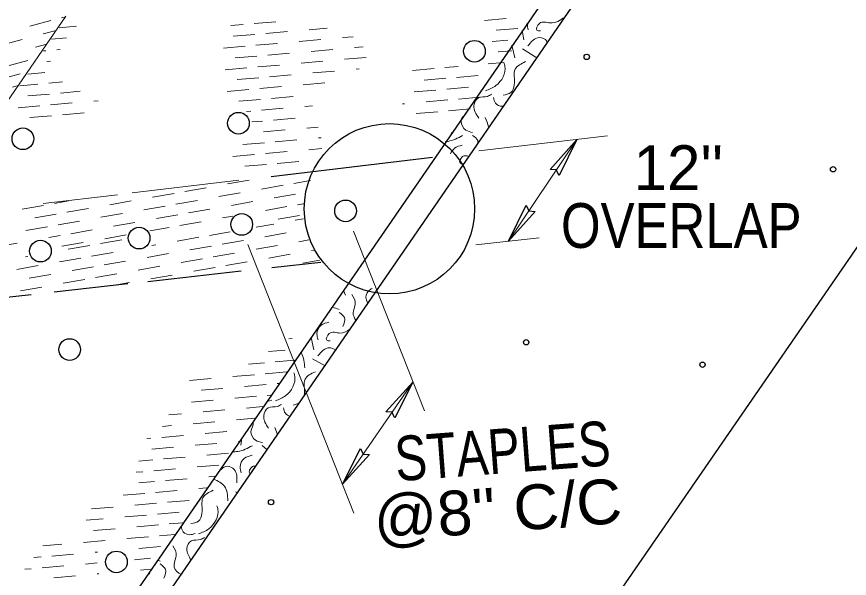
# Model space of a CAD drawing. Extents: x -393 to -23, y 148 to 422.
# Drawn here: x -275.87 to -249.07, y 324.16 to 342.25 of the extents above; entities that cross this region are included whole.
import ezdxf

# ---------------------------------------------------------------- set-up
doc = ezdxf.new("R2010")
doc.units = 0
doc.header["$LTSCALE"] = 0.56
doc.linetypes.add('LONG_DASHED', pattern=[7.5, 6, -1.5])
doc.layers.add('1', color=7, linetype='Continuous', lineweight=13)

msp = doc.modelspace()

# ---------------------------------------------------------------- linework, layer by layer
at = {"layer": '1', "linetype": 'LONG_DASHED'}
msp.add_line((-300.0049, 304.9004), (-262.9532, 358.7159), dxfattribs=at)
at = {"layer": '1', "lineweight": 25}
for p, q in [((-283.8547, 306.5439), (-250.1748, 355.462)), ((-283.2154, 305.9324), (-249.5397, 354.8443)), ((-267.2608, 308.0464), (-235.1029, 354.7539)), ((-257.8473, 338.292), (-258.7045, 337.3289)), ((-257.8473, 338.292), (-258.413, 337.1334)), ((-267.6841, 337.1061), (-262.4828, 337.7288)), ((-260.043, 335.0157), (-259.4773, 336.1743)), ((-260.043, 335.0157), (-259.1858, 335.9788)), ((-267.6538, 334.1703), (-266.0781, 334.3467)), ((-271.6495, 333.7232), (-268.6429, 334.0597)), ((-274.6642, 333.3857), (-272.2915, 333.6513)), ((-277.6921, 333.0469), (-275.4034, 333.3031)), ((-263.1223, 330.4806), (-263.9906, 329.5277)), ((-263.1223, 330.4806), (-263.7014, 329.3288)), ((-265.3824, 327.1932), (-264.8032, 328.345)), ((-265.3824, 327.1932), (-264.5141, 328.1461))]:
    msp.add_line(p, q, dxfattribs=at)
at = {"layer": '1'}
for p, q in [((-274.427, 342.2115), (-274.2913, 342.2478)), ((-275.4412, 341.9398), (-274.7651, 342.1209)), ((-274.4986, 341.8923), (-273.9451, 341.9407)), ((-268.9808, 341.9595), (-268.5795, 341.9946)), ((-268.2308, 342.0251), (-267.5335, 342.0861)), ((-260.8169, 342.1277), (-260.1196, 342.1887)), ((-275.0126, 341.6923), (-274.5972, 341.8035)), ((-268.8977, 341.6154), (-268.2003, 341.6764)), ((-267.8517, 341.7069), (-267.1543, 341.7679)), ((-266.457, 341.8289), (-265.874, 341.88)), ((-260.4377, 341.8095), (-259.7404, 341.8705)), ((-259.5464, 341.502), (-259.6058, 341.8022)), ((-258.5204, 341.8126), (-258.6193, 341.6692)), ((-276.3649, 341.3299), (-275.6887, 341.5111)), ((-274.7515, 341.5189), (-274.2632, 341.5616)), ((-268.1698, 341.3277), (-267.4725, 341.3888)), ((-266.7752, 341.4497), (-266.0778, 341.5107)), ((-265.3805, 341.5718), (-265.0352, 341.6021)), ((-260.5652, 341.447), (-260.0585, 341.4913)), ((-275.2601, 341.2636), (-274.9032, 341.3592)), ((-275.0043, 341.1454), (-274.9301, 341.1519)), ((-274.5814, 341.1824), (-274.4706, 341.1921)), ((-269.2158, 341.2362), (-268.5185, 341.2972)), ((-266.396, 341.1316), (-265.6987, 341.1926)), ((-265.0013, 341.2537), (-264.7233, 341.278)), ((-260.3767, 341.1122), (-259.9382, 341.1505)), ((-259.8326, 340.9232), (-259.9295, 341.3334)), ((-259.1312, 340.9262), (-259.5892, 341.2147)), ((-268.8367, 340.9181), (-268.1393, 340.9791)), ((-267.7907, 341.0096), (-267.0933, 341.0706)), ((-265.3195, 340.8745), (-264.6222, 340.9355)), ((-276.1837, 340.6538), (-275.5076, 340.8349)), ((-275.2572, 340.772), (-275.2482, 340.7727)), ((-274.8996, 340.8032), (-274.7809, 340.8137)), ((-269.1548, 340.5389), (-268.4575, 340.5999)), ((-268.1088, 340.6304), (-267.4115, 340.6914)), ((-266.7142, 340.7524), (-266.0168, 340.8134)), ((-262.0895, 340.611), (-261.6594, 340.6486)), ((-260.6948, 340.733), (-260.1961, 340.7767)), ((-276.4312, 340.2251), (-275.7551, 340.4062)), ((-275.5102, 340.3985), (-274.9662, 340.4461)), ((-267.7297, 340.3123), (-267.0323, 340.3732)), ((-266.335, 340.4342), (-265.6377, 340.4952)), ((-264.9403, 340.5563), (-264.8503, 340.5643)), ((-263.1356, 340.5194), (-262.4382, 340.5804)), ((-261.7103, 340.2928), (-261.013, 340.3538)), ((-275.763, 340.0251), (-275.1873, 340.0754)), ((-274.8386, 340.1059), (-274.3932, 340.1448)), ((-268.7757, 340.2208), (-268.0783, 340.2817)), ((-266.6532, 340.0551), (-265.9558, 340.1161)), ((-262.7563, 340.2013), (-262.059, 340.2622)), ((-276.0025, 339.9776), (-275.8209, 340.0263)), ((-274.4594, 339.7878), (-273.8204, 339.8437)), ((-269.0938, 339.8416), (-268.3965, 339.9026)), ((-268.0478, 339.9331), (-267.3505, 339.9941)), ((-263.0745, 339.8221), (-262.3772, 339.8831)), ((-262.0285, 339.9136), (-261.3312, 339.9747)), ((-260.9435, 339.8648), (-260.8921, 339.8785)), ((-275.5054, 339.6962), (-274.8081, 339.7572)), ((-273.3829, 339.5306), (-273.2476, 339.5424)), ((-268.7147, 339.5234), (-268.0173, 339.5844)), ((-267.6687, 339.6149), (-266.9713, 339.6759)), ((-262.6953, 339.5039), (-261.998, 339.5649)), ((-261.6493, 339.5955), (-260.9695, 339.655)), ((-275.8236, 339.3171), (-275.1262, 339.3781)), ((-274.7776, 339.4086), (-274.0802, 339.4696)), ((-267.9868, 339.2357), (-267.2895, 339.2967)), ((-266.5922, 339.3578), (-266.3518, 339.3787)), ((-263.4534, 339.4376), (-263.3927, 339.4429)), ((-261.9675, 339.2163), (-261.2702, 339.2773)), ((-275.4444, 338.9989), (-274.7471, 339.0599)), ((-274.3984, 339.0904), (-273.7011, 339.1514)), ((-268.4702, 339.1935), (-268.3355, 339.2052)), ((-267.6077, 338.9176), (-266.9103, 338.9786)), ((-263.0135, 339.1248), (-262.3162, 339.1857)), ((-268.3014, 338.8569), (-267.9563, 338.8871)), ((-267.9258, 338.5384), (-267.2285, 338.5994)), ((-266.5312, 338.6604), (-266.1671, 338.6923)), ((-261.8722, 338.5197), (-261.8913, 338.4391)), ((-268.5927, 338.1287), (-267.8953, 338.1898)), ((-267.5467, 338.2202), (-266.8493, 338.2812)), ((-266.152, 338.3422), (-266.0747, 338.349)), ((-260.9996, 337.9278), (-256.8533, 338.4065)), ((-260.0437, 335.0159), (-257.8467, 338.2918)), ((-266.4702, 337.9631), (-266.0503, 337.9998)), ((-268.9108, 337.7496), (-268.2135, 337.8106)), ((-267.8648, 337.8411), (-267.1675, 337.9021)), ((-268.5317, 337.4314), (-267.8343, 337.4924)), ((-267.4857, 337.5229), (-266.7883, 337.5839)), ((-272.1502, 336.5713), (-268.7172, 336.9823)), ((-269.0807, 336.8601), (-268.3913, 336.9817)), ((-266.9518, 336.8801), (-266.4183, 336.9742)), ((-270.4594, 336.617), (-269.7701, 336.7385)), ((-269.3646, 336.4546), (-268.6753, 336.5762)), ((-267.9858, 336.6977), (-267.2965, 336.8193)), ((-275.0197, 336.2278), (-272.6256, 336.5144)), ((-274.6564, 336.2323), (-274.2028, 336.3123)), ((-272.8722, 336.1915), (-272.1828, 336.3131)), ((-271.4934, 336.4347), (-270.8041, 336.5562)), ((-270.7433, 336.2115), (-270.0539, 336.3331)), ((-267.5804, 336.4138), (-266.891, 336.5353)), ((-275.6904, 336.05), (-275.0011, 336.1716)), ((-274.2509, 335.9484), (-273.5616, 336.07)), ((-271.7773, 336.0292), (-271.088, 336.1508)), ((-270.3378, 335.9276), (-269.6485, 336.0492)), ((-268.9591, 336.1707), (-268.2697, 336.2922)), ((-267.8643, 336.0083), (-267.1749, 336.1299)), ((-266.8302, 336.1907), (-266.638, 336.2246)), ((-275.285, 335.7661), (-274.5956, 335.8877)), ((-273.1561, 335.7861), (-272.4667, 335.9076)), ((-271.3719, 335.7452), (-270.6825, 335.8668)), ((-269.243, 335.7652), (-268.9172, 335.8227)), ((-267.4588, 335.7244), (-266.7695, 335.846)), ((-274.5348, 335.543), (-273.8454, 335.6645)), ((-272.7507, 335.5022), (-272.0612, 335.6237)), ((-270.6217, 335.5222), (-269.9324, 335.6437)), ((-268.1634, 335.4687), (-267.5967, 335.5687)), ((-266.9072, 335.6902), (-266.6416, 335.7371)), ((-275.5688, 335.3607), (-274.8795, 335.4822)), ((-274.1293, 335.2591), (-273.44, 335.3806)), ((-271.5793, 335.3533), (-270.9664, 335.4613)), ((-269.6647, 335.204), (-268.9962, 335.3219)), ((-267.8805, 335.1633), (-267.1912, 335.2847)), ((-265.0343, 335.3402), (-262.75, 329.5555)), ((-274.8382, 335.1341), (-274.4741, 335.1982)), ((-274.4133, 334.8536), (-273.7239, 334.9752)), ((-273.1723, 334.9409), (-272.483, 335.0625)), ((-273.0345, 335.0967), (-272.3452, 335.2183)), ((-270.6988, 335.0217), (-270.0094, 335.1432)), ((-269.2593, 334.9201), (-268.5699, 335.0417)), ((-266.7858, 335.0008), (-266.4673, 335.057)), ((-261.0897, 334.8952), (-259.0503, 335.1306)), ((-276.5422, 334.8336), (-275.8528, 334.9552)), ((-274.2064, 334.7586), (-273.517, 334.8802)), ((-271.5184, 334.8772), (-271.3882, 334.9001)), ((-270.2933, 334.7378), (-269.6039, 334.8593)), ((-268.4327, 334.9162), (-265.0157, 326.2632)), ((-268.1644, 334.7577), (-267.4751, 334.8793)), ((-266.3802, 334.7169), (-266.2897, 334.7329)), ((-275.5851, 334.5155), (-275.5068, 334.5293)), ((-274.4903, 334.3532), (-273.8009, 334.4747)), ((-273.4563, 334.5355), (-272.7668, 334.657)), ((-271.6721, 334.4947), (-270.9827, 334.6162)), ((-270.5772, 334.3323), (-269.8878, 334.4538)), ((-269.5432, 334.5147), (-268.8538, 334.6362)), ((-267.759, 334.4738), (-267.0696, 334.5954)), ((-275.869, 334.11), (-275.1797, 334.2316)), ((-274.0848, 334.0693), (-273.3955, 334.1907)), ((-273.0507, 334.2516), (-272.3614, 334.3731)), ((-271.9559, 334.0892), (-271.2666, 334.2107)), ((-270.1717, 334.0484), (-269.4824, 334.17)), ((-269.1377, 334.2308), (-268.4483, 334.3522)), ((-266.6642, 334.3115), (-266.1122, 334.4088)), ((-275.4636, 333.8261), (-274.7742, 333.9477)), ((-273.3347, 333.8461), (-272.6453, 333.9677)), ((-271.5505, 333.8053), (-270.8612, 333.9268)), ((-274.3687, 333.6637), (-273.6793, 333.7853)), ((-272.6536, 333.6107), (-272.2398, 333.6837)), ((-275.7475, 333.4207), (-275.0581, 333.5422)), ((-265.2915, 333.2812), (-265.3472, 333.4267)), ((-265.8462, 332.7018), (-265.8098, 332.7163)), ((-267.113, 331.8699), (-267.0001, 331.8798)), ((-266.3101, 331.5169), (-266.3887, 331.9137)), ((-267.7618, 331.4618), (-267.2314, 331.5082)), ((-265.9451, 331.0079), (-266.353, 331.2296)), ((-268.4106, 331.0537), (-267.8983, 331.0986)), ((-267.5496, 331.1291), (-266.9146, 331.1847)), ((-268.9137, 330.6584), (-268.2164, 330.7194)), ((-267.8678, 330.7499), (-267.1721, 330.8107)), ((-270.3084, 330.5363), (-269.6111, 330.5974)), ((-268.5346, 330.3402), (-267.8372, 330.4013)), ((-267.4886, 330.4317), (-267.4296, 330.4369)), ((-265.3831, 327.1933), (-263.1221, 330.4808)), ((-269.9292, 330.2182), (-269.2319, 330.2792)), ((-270.2474, 329.839), (-269.5501, 329.9)), ((-268.8528, 329.9611), (-268.1554, 330.0221)), ((-267.8076, 329.8528), (-267.6558, 329.8934)), ((-267.8067, 330.0526), (-267.6871, 330.0631)), ((-268.4736, 329.6429), (-267.9446, 329.6892)), ((-266.7732, 329.8056), (-266.9731, 329.7393)), ((-270.9703, 329.4244), (-270.5656, 329.4598)), ((-269.8682, 329.5208), (-269.1709, 329.5819)), ((-271.1774, 329.055), (-270.8837, 329.0807)), ((-270.1864, 329.1417), (-269.4891, 329.2027)), ((-268.7917, 329.2638), (-268.2021, 329.3153)), ((-269.8073, 328.8235), (-269.1099, 328.8845)), ((-267.4722, 328.7908), (-267.5566, 329.0201)), ((-271.6807, 328.6596), (-271.5506, 328.671)), ((-271.2019, 328.7015), (-270.5046, 328.7625)), ((-268.7308, 328.5664), (-268.7171, 328.5676)), ((-268.6207, 328.6718), (-268.6549, 328.454)), ((-271.5201, 328.3223), (-270.8227, 328.3833)), ((-270.1254, 328.4443), (-269.4281, 328.5053)), ((-267.9641, 328.4392), (-267.8107, 328.2992)), ((-271.1409, 328.0042), (-270.4436, 328.0652)), ((-269.7462, 328.1262), (-269.0489, 328.1872)), ((-269.0644, 327.9943), (-269.085, 327.9973)), ((-271.9404, 327.9342), (-271.4896, 327.9737)), ((-270.0644, 327.747), (-269.3671, 327.808)), ((-272.0213, 327.5758), (-271.8077, 327.5945)), ((-271.4591, 327.625), (-270.7618, 327.686)), ((-271.9389, 327.2317), (-271.4286, 327.2763)), ((-271.0799, 327.3068), (-270.3826, 327.3678)), ((-269.6852, 327.4288), (-269.4897, 327.4459)), ((-271.3981, 326.9277), (-270.7007, 326.9887)), ((-270.0034, 327.0497), (-269.7472, 327.0721)), ((-268.7665, 326.9114), (-268.8268, 326.9449)), ((-272.4441, 326.8362), (-271.7467, 326.8972)), ((-271.0189, 326.6095), (-270.3216, 326.6705)), ((-273.4596, 326.396), (-272.7622, 326.457)), ((-272.0649, 326.518), (-271.3676, 326.579)), ((-272.3831, 326.1388), (-271.6857, 326.1998)), ((-271.3371, 326.2303), (-270.6397, 326.2913)), ((-273.6276, 326.03), (-273.0804, 326.0778)), ((-272.0039, 325.8207), (-271.3066, 325.8817)), ((-270.9579, 325.9122), (-270.5197, 325.9505)), ((-273.3986, 325.6987), (-272.7013, 325.7597)), ((-273.7167, 325.3195), (-273.0194, 325.3805)), ((-272.3221, 325.4415), (-271.6248, 325.5025)), ((-271.2761, 325.533), (-270.7772, 325.5767)), ((-275.0228, 325.2052), (-274.4141, 325.2584)), ((-271.9429, 325.1233), (-271.2456, 325.1843)), ((-275.3158, 324.8282), (-275.0809, 324.8487)), ((-274.7322, 324.8793), (-274.0349, 324.9402)), ((-273.3376, 325.0013), (-273.2645, 325.0077)), ((-272.0732, 324.7606), (-271.5637, 324.8052)), ((-275.0504, 324.5001), (-274.3531, 324.5611)), ((-273.6558, 324.6222), (-273.28, 324.655)), ((-271.2473, 324.7179), (-271.3239, 324.7453)), ((-275.6087, 324.4513), (-275.3991, 324.4696)), ((-274.6712, 324.1819), (-273.9739, 324.2429)), ((-273.2766, 324.304), (-273.2253, 324.3085)), ((-271.8819, 324.426), (-271.5592, 324.4543)), ((-271.5793, 324.3095), (-271.6403, 324.2857))]:
    msp.add_line(p, q, dxfattribs=at)
at = {"layer": '1', "lineweight": 25}
for points in [[(-258.413, 337.1334), (-258.5052, 337.3143), (-258.7045, 337.3289)], [(-259.4773, 336.1743), (-259.3852, 335.9935), (-259.1858, 335.9788)], [(-263.7014, 329.3288), (-263.7915, 329.5107), (-263.9906, 329.5277)], [(-264.8032, 328.345), (-264.7132, 328.1631), (-264.5141, 328.1461)]]:
    msp.add_lwpolyline(points, dxfattribs=at)
for centre, radius in [((-261.136, 341.1336), 0.3486), ((-257.5253, 340.9527), 0.0861), ((-268.7319, 338.8168), 0.3486), ((-263.8729, 336.0617), 2.742), ((-275.6676, 338.3152), 0.3486), ((-249.5953, 337.3329), 0.0861), ((-265.285, 335.9949), 0.3486), ((-268.6275, 335.5559), 0.3486), ((-271.9282, 335.117), 0.3486), ((-275.1035, 334.6989), 0.3486), ((-274.1638, 331.5292), 0.3486), ((-259.4731, 331.7639), 0.0861), ((-253.7988, 331.0397), 0.0861), ((-267.6813, 326.6127), 0.0861), ((-272.6598, 324.6882), 0.3486)]:
    msp.add_circle(centre, radius, dxfattribs=at)
at = {"layer": '1'}
for points in [[(-259.0141, 341.7947), (-259.125, 341.8107), (-259.0467, 342.0296), (-258.7009, 342.046), (-258.2332, 342.2321)], [(-259.4437, 342.0369), (-259.4411, 342.0173), (-259.4058, 341.8288)], [(-258.8059, 341.3983), (-258.8194, 341.4663), (-259.046, 341.5732), (-259.416, 341.3067)], [(-260.7812, 339.8626), (-260.4452, 340.0286), (-260.1562, 340.6538), (-260.1867, 340.7675)], [(-259.493, 340.7991), (-259.8242, 340.5582), (-259.8547, 340.0478), (-259.9717, 339.8032), (-260.2094, 339.7245)], [(-261.0016, 338.9816), (-261.1547, 339.3821), (-261.0092, 339.6341), (-260.7174, 339.6817), (-260.5831, 339.7482)], [(-260.5219, 339.6408), (-260.4582, 339.46), (-260.2497, 339.3636), (-260.1988, 339.3772)], [(-261.1969, 338.5183), (-261.4159, 338.5967), (-261.567, 338.876), (-261.521, 339.0283)], [(-260.6762, 338.6843), (-260.6807, 338.7002), (-260.7929, 339.0052)], [(-262.0825, 338.2149), (-261.9876, 338.2307), (-261.5198, 338.4167)], [(-261.2003, 338.4242), (-261.0333, 338.2558), (-261.029, 338.1725)], [(-261.5289, 338.1099), (-261.777, 338.013), (-261.9123, 337.8289)], [(-261.4878, 337.5101), (-261.5987, 337.5261), (-261.5205, 337.745), (-261.3214, 337.7481)], [(-264.5586, 333.0211), (-264.6317, 333.2122), (-264.4862, 333.4642), (-264.4257, 333.4933)], [(-264.9452, 332.4598), (-265.044, 332.7063), (-264.9706, 332.9998), (-265.0828, 333.3048)], [(-265.4869, 332.8178), (-265.7058, 332.8963), (-265.711, 332.8982)], [(-265.4903, 332.7238), (-265.3232, 332.5554), (-265.3682, 332.2693)], [(-265.8188, 332.4094), (-266.0669, 332.3126), (-266.2047, 332.0322), (-266.1695, 331.8438)], [(-265.7778, 331.8097), (-265.8887, 331.8257), (-265.8104, 332.0445), (-265.4647, 332.0609), (-265.1276, 332.1949)], [(-265.5964, 331.5143), (-265.8097, 331.5881), (-266.1797, 331.3216)], [(-266.5962, 330.938), (-266.7078, 331.4104), (-266.7208, 331.4314)], [(-267.5449, 329.8774), (-267.2088, 330.0435), (-266.9198, 330.6687), (-266.9503, 330.7824)], [(-266.2567, 330.8139), (-266.5878, 330.5731), (-266.6183, 330.0627), (-266.6307, 330.0124)], [(-267.7652, 328.9965), (-267.9183, 329.3969), (-267.7728, 329.649), (-267.4812, 329.6966), (-267.3467, 329.763)], [(-267.2856, 329.6558), (-267.2219, 329.4749), (-267.07, 329.3747)], [(-267.9607, 328.5332), (-268.1796, 328.6116), (-268.3307, 328.8909), (-268.2572, 329.1845), (-268.2609, 329.1944)], [(-268.9217, 328.2345), (-268.7513, 328.2456), (-268.2835, 328.4316)], [(-268.2926, 328.1248), (-268.5407, 328.0279), (-268.6785, 327.7475), (-268.6432, 327.5591)], [(-268.7838, 327.2322), (-268.8698, 327.6659), (-269.0963, 327.7727), (-269.3805, 327.5681)], [(-268.3356, 327.5371), (-268.3624, 327.541), (-268.2842, 327.7598), (-268.1748, 327.7706)], [(-269.07, 326.6534), (-269.1816, 327.1257), (-269.5264, 327.3562)], [(-269.5433, 326.9986), (-269.8745, 326.7577), (-269.905, 326.2473), (-270.0221, 326.0028), (-270.2597, 325.924)], [(-270.0187, 325.5927), (-269.6826, 325.7588), (-269.3936, 326.3841), (-269.4241, 326.4977)], [(-270.5715, 325.8382), (-270.5086, 325.6596), (-270.3, 325.5632), (-270.1295, 325.6087)], [(-270.2542, 324.7514), (-270.3921, 325.1123), (-270.2466, 325.3643), (-269.9549, 325.4119), (-269.8205, 325.4783)], [(-270.5677, 324.2962), (-270.6533, 324.3269), (-270.8044, 324.6062), (-270.731, 324.8998), (-270.8433, 325.2047)], [(-271.2507, 324.6238), (-271.0837, 324.4554), (-271.1287, 324.1693)]]:
    msp.add_spline(points, degree=3, dxfattribs=at)

# ---------------------------------------------------------------- texts
msp.add_text("12''", height=1.442, dxfattribs=at).set_placement((-256.0114, 336.6652))
at = {"layer": '1', "width": 0.85}
msp.add_text('OVERLAP', height=1.442, dxfattribs=at).set_placement((-258.3524, 334.8015))
at = {"layer": '1'}
for s, width, p in [('STAPLES', 0.8, (-263.6431, 327.2842)), ("@8'' C/C", 1.05, (-264.3316, 325.3515))]:
    msp.add_text(s, height=1.442, rotation=4.304, dxfattribs=dict(at, width=width)).set_placement(p)

doc.saveas('drawing.dxf')
